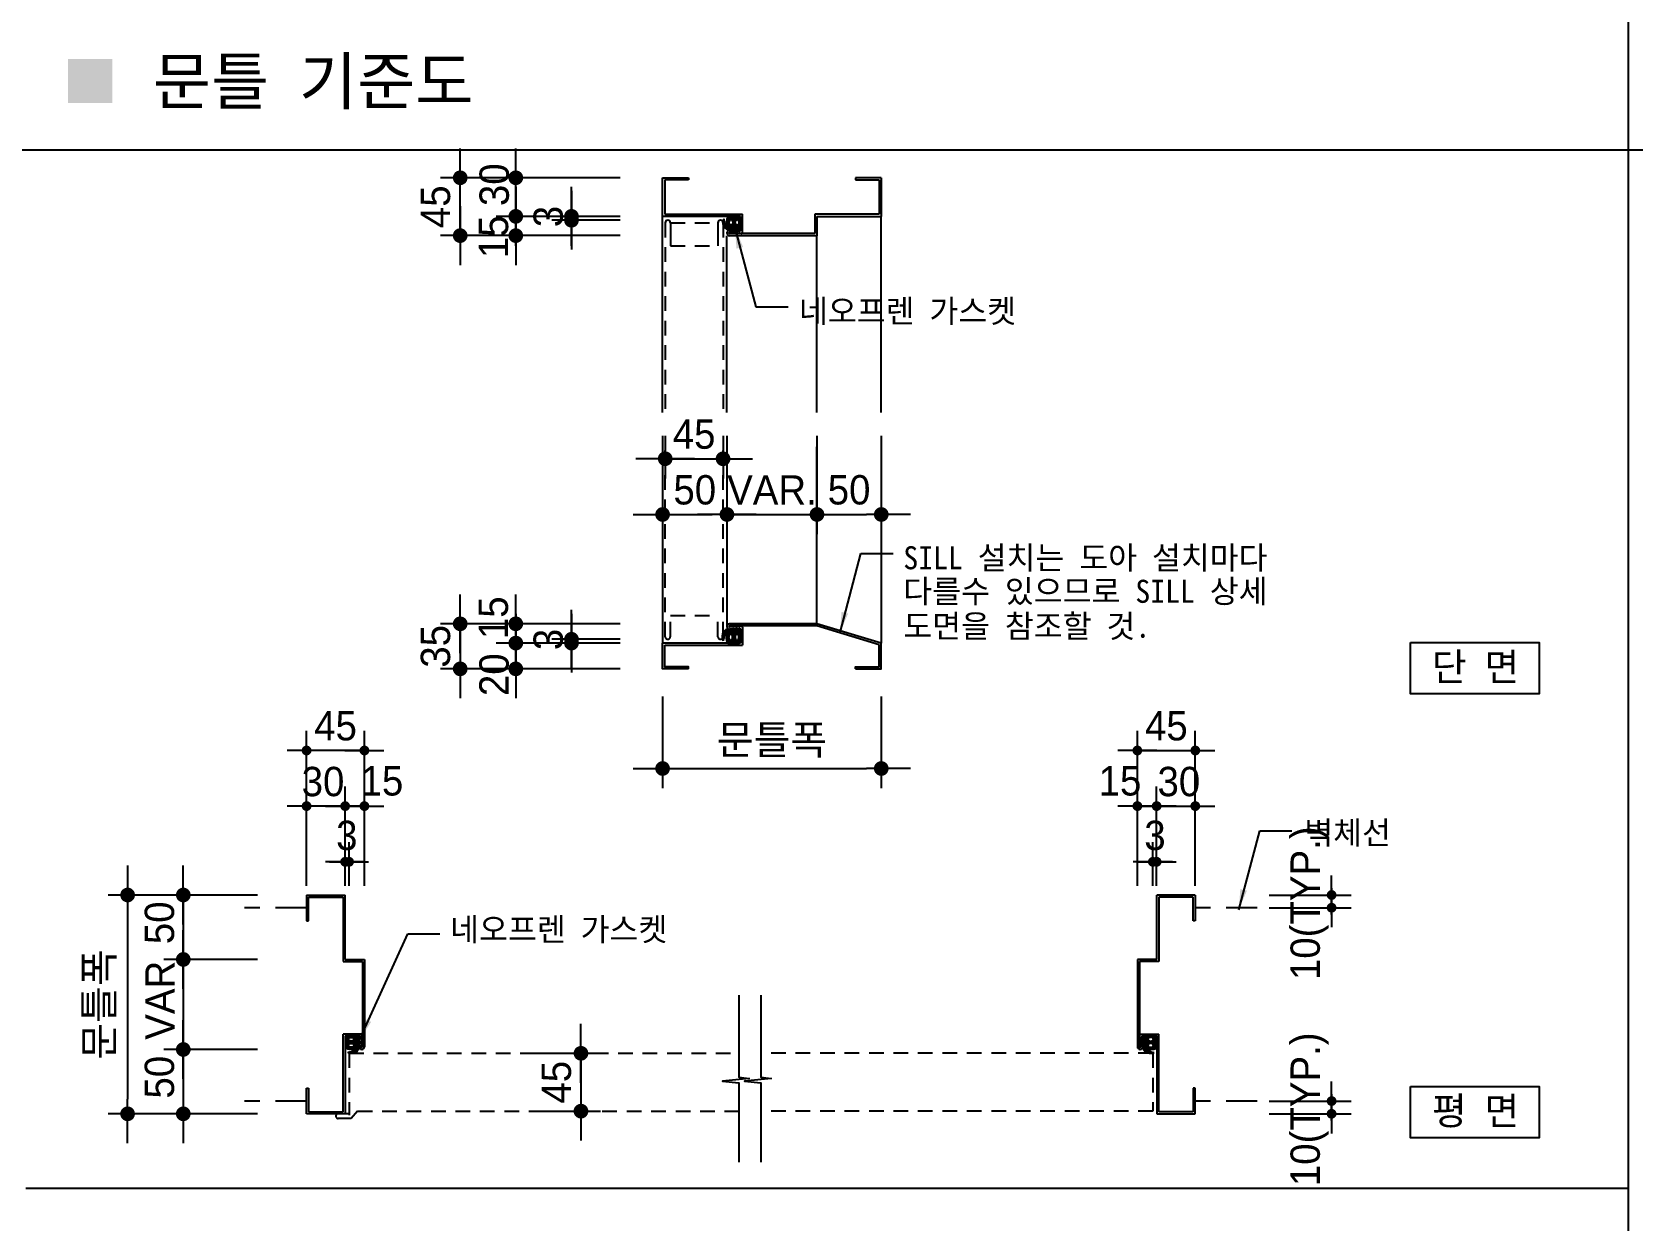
# Model space of a CAD drawing. Header units: millimetres. Extents: x 3752 to 81841, y 4485 to 53170.
# Drawn here: x 41507 to 57868, y 23421 to 35566 of the extents above; entities that cross this region are included whole.
import ezdxf

# ---------------------------------------------------------------- set-up
doc = ezdxf.new("R2010")
doc.units = ezdxf.units.MM
doc.header["$LTSCALE"] = 50
doc.linetypes.add('HID', pattern=[5, 3, -2])
doc.linetypes.add('HIDDEN', pattern=[9.525, 6.35, -3.175])
for name, color, linetype in [('A-CUTL', 7, 'Continuous'), ('A-DIMS', 7, 'Continuous'), ('A-DWXM-DOOR', 4, 'Continuous'), ('A-ELEV-LIN3', 8, 'Continuous'), ('A-MKXS-LEAD', 7, 'Continuous'), ('A-WAXM', 3, 'Continuous'), ('A-XXXX-SYMB', 7, 'Continuous'), ('A-XXXX-TABL', 7, 'Continuous'), ('A-XXXX-TXT2', 3, 'Continuous')]:
    doc.layers.add(name, color=color, linetype=linetype)
doc.styles.add('돋움', font='')
doc.styles.add('돋움3', font='', dxfattribs={"width": 0.8})
doc.styles.add('돋움체', font='')
doc.styles.get('돋움').set_extended_font_data('Dotum')
doc.styles.get('돋움3').set_extended_font_data('Dotum')
doc.styles.get('돋움체').set_extended_font_data('DotumChe')
doc.dimstyles.new('CDIM', dxfattribs={"dimscale": 100, "dimtxt": 3, "dimasz": 1, "dimexe": 2, "dimexo": 1, "dimgap": 1, "dimtad": 1, "dimdec": 0, "dimrnd": 0.5, "dimzin": 0, "dimdsep": 32, "dimtxsty": '돋움3', "dimblk1": '_CIDOT', "dimblk2": '_CIDOT', "dimsah": 1, "dimcen": 5.5, "dimclrd": 2, "dimclre": 2, "dimclrt": 7, "dimadec": 0, "dimazin": 0, "dimtfac": 1, "dimtdec": 0, "dimtix": 1, "dimtmove": 2, "dimatfit": 1, "dimldrblk": 'DOT', "dimfxl": 1, "dimtolj": 1, "dimtzin": 0, "dimlwd": -1, "dimarcsym": 0})

# ---------------------------------------------------------------- blocks, each defined once
blk = doc.blocks.new('GASKET')
h = blk.add_hatch()
h.set_pattern_fill('ANSI37', color=256, scale=50, style=0)
h.set_pattern_definition([(315, (-150937.963, 13942.2266), (-4.64038825, -4.64038825), []), (225, (-150937.963, 13942.2266), (-4.64038825, 4.64038825), [])])
h.paths.add_polyline_path([(99, -69, 0.470403), (133, 23, -0.379165), (99, -25, 0.267404), (102, 36, 0.292763), (92, 42), (10, 42, 0.414214), (-1, 31), (-1, -67, 0.443543), (11, -77)])
edge = h.paths.add_edge_path(flags=16)
edge.add_ellipse((76, -6), major_axis=(0, 22.8), ratio=0.667106, start_angle=0, end_angle=360, ccw=False)
edge = h.paths.add_edge_path(flags=16)
edge.add_ellipse((26, -6), major_axis=(0, 22.8), ratio=0.667106, start_angle=0, end_angle=360, ccw=False)
for p, q in [((-1, -67), (-1, 31)), ((10, 42), (92, 42)), ((99, -69), (11, -77))]:
    blk.add_line(p, q)
for centre, radius, start, end in [((10, 31), 10.5, 90, 180), ((92, 31), 10.5, 24.7276, 90), ((48, 8), 60.9, 327.0657, 26.9492), ((89, 18), 44.4, 283.0272, 6.087), ((78, -9), 63.3, 289.1222, 29.8919), ((10, -67), 10.5, 180, 275.6774)]:
    blk.add_arc(centre, radius, start, end)
at = {"extrusion": (0, 0, -1)}
for centre in [(26, -6), (76, -6)]:
    blk.add_ellipse(centre, major_axis=(0, 22.8), ratio=0.667106, start_param=3.141593, end_param=9.424778, dxfattribs=at)
blk = doc.blocks.new('_CIDOT')
at = {"color": 0, "linetype": 'ByBlock'}
blk.add_line((2, 0), (-1, 0), dxfattribs=at)
at = {"color": 0, "linetype": 'ByBlock', "const_width": 0.5}
blk.add_lwpolyline([(-0.25, 0, 1), (0.25, 0, 1)], format="xyb", close=True, dxfattribs=at)
blk = doc.blocks.new('*D103')
at = {"layer": 'A-DIMS', "transparency": 16777216}
for p, q in [((46451, 34227), (46451, 34377)), ((46451, 33683), (46451, 34077)), ((46451, 33533), (46451, 33383))]:
    blk.add_line(p, q, dxfattribs=at)
at = {"layer": 'A-DIMS', "lineweight": -2, "transparency": 16777216}
for p, q in [((47516, 34077), (46251, 34077)), ((47516, 33683), (46251, 33683))]:
    blk.add_line(p, q, dxfattribs=at)
at = {"layer": 'A-DIMS', "transparency": 16777216, "xscale": 150, "yscale": 150, "zscale": 150}
for p, rotation in [((46451, 34077), 270), ((46451, 33683), 90)]:
    blk.add_blockref('_CIDOT', p, dxfattribs=dict(at, rotation=rotation))
at = {"layer": 'A-DIMS', "color": 3, "transparency": 16777216, "insert": (46232, 34006), "char_height": 300, "attachment_point": 5, "rotation": 90, "style": '돋움'}
blk.add_mtext('\\A1;30', dxfattribs=at)
blk = doc.blocks.new('_Dot')
at = {"color": 0, "linetype": 'ByBlock', "lineweight": -2}
blk.add_line((-0.5, 0), (-1, 0), dxfattribs=at)
at = {"color": 0, "linetype": 'ByBlock', "const_width": 0.5}
blk.add_lwpolyline([(-0.25, 0, 1), (0.25, 0, 1)], format="xyb", close=True, dxfattribs=at)
blk = doc.blocks.new('*D104')
at = {"layer": 'A-DIMS', "transparency": 16777216}
for p, q in [((46451, 33833), (46451, 33983)), ((46451, 33486), (46451, 33683)), ((46451, 33336), (46451, 33186))]:
    blk.add_line(p, q, dxfattribs=at)
at = {"layer": 'A-DIMS', "lineweight": -2, "transparency": 16777216}
for p, q in [((47516, 33683), (46251, 33683)), ((47516, 33486), (46251, 33486))]:
    blk.add_line(p, q, dxfattribs=at)
at = {"layer": 'A-DIMS', "transparency": 16777216, "xscale": 150, "yscale": 150, "zscale": 150}
for p, rotation in [((46451, 33683), 270), ((46451, 33486), 90)]:
    blk.add_blockref('_CIDOT', p, dxfattribs=dict(at, rotation=rotation))
at = {"layer": 'A-DIMS', "color": 3, "transparency": 16777216, "insert": (46225, 33474), "char_height": 300, "attachment_point": 5, "rotation": 90, "style": '돋움'}
blk.add_mtext('\\A1;15', dxfattribs=at)
blk = doc.blocks.new('*D105')
at = {"layer": 'A-DIMS', "transparency": 16777216}
for p, q in [((45883, 34227), (45883, 34377)), ((45883, 33486), (45883, 34077)), ((45883, 33336), (45883, 33186))]:
    blk.add_line(p, q, dxfattribs=at)
at = {"layer": 'A-DIMS', "lineweight": -2, "transparency": 16777216}
for p, q in [((47516, 34077), (45683, 34077)), ((47516, 33486), (45683, 33486))]:
    blk.add_line(p, q, dxfattribs=at)
at = {"layer": 'A-DIMS', "transparency": 16777216, "xscale": 150, "yscale": 150, "zscale": 150}
for p, rotation in [((45883, 34077), 270), ((45883, 33486), 90)]:
    blk.add_blockref('_CIDOT', p, dxfattribs=dict(at, rotation=rotation))
at = {"layer": 'A-DIMS', "color": 3, "transparency": 16777216, "insert": (45632, 33781), "char_height": 300, "attachment_point": 5, "rotation": 90, "style": '돋움'}
blk.add_mtext('\\A1;45', dxfattribs=at)
blk = doc.blocks.new('*D106')
at = {"layer": 'A-DIMS', "lineweight": -2, "transparency": 16777216}
for p, q in [((47978, 31441), (47978, 31007)), ((48569, 31441), (48569, 31007))]:
    blk.add_line(p, q, dxfattribs=at)
at = {"layer": 'A-DIMS', "transparency": 16777216}
for p, q in [((47828, 31207), (47678, 31207)), ((47978, 31207), (48569, 31207)), ((48719, 31207), (48869, 31207))]:
    blk.add_line(p, q, dxfattribs=at)
at = {"layer": 'A-DIMS', "transparency": 16777216, "xscale": 150, "yscale": 150, "zscale": 150}
blk.add_blockref('_CIDOT', (47978, 31207), dxfattribs=at)
at = {"layer": 'A-DIMS', "transparency": 16777216, "xscale": 150, "yscale": 150, "zscale": 150, "rotation": 180}
blk.add_blockref('_CIDOT', (48569, 31207), dxfattribs=at)
at = {"layer": 'A-DIMS', "color": 3, "transparency": 16777216, "insert": (48273, 31457), "char_height": 300, "attachment_point": 5, "style": '돋움'}
blk.add_mtext('\\A1;45', dxfattribs=at)
blk = doc.blocks.new('*D107')
at = {"layer": 'A-DIMS', "lineweight": -2, "transparency": 16777216}
for p, q in [((47951, 31441), (47951, 30438)), ((48609, 31441), (48609, 30438))]:
    blk.add_line(p, q, dxfattribs=at)
at = {"layer": 'A-DIMS', "transparency": 16777216}
blk.add_line((48101, 30638), (48459, 30638), dxfattribs=at)
at = {"layer": 'A-DIMS', "transparency": 16777216, "xscale": 150, "yscale": 150, "zscale": 150, "rotation": 180}
blk.add_blockref('_CIDOT', (47951, 30638), dxfattribs=at)
at = {"layer": 'A-DIMS', "transparency": 16777216, "xscale": 150, "yscale": 150, "zscale": 150}
blk.add_blockref('_CIDOT', (48609, 30638), dxfattribs=at)
at = {"layer": 'A-DIMS', "color": 3, "transparency": 16777216, "insert": (48280, 30888), "char_height": 300, "attachment_point": 5, "style": '돋움'}
blk.add_mtext('\\A1;50', dxfattribs=at)
blk = doc.blocks.new('*D108')
at = {"layer": 'A-DIMS', "lineweight": -2, "transparency": 16777216}
for p, q in [((48609, 31441), (48609, 30438)), ((49529, 31441), (49529, 30438))]:
    blk.add_line(p, q, dxfattribs=at)
at = {"layer": 'A-DIMS', "transparency": 16777216}
for p, q in [((48459, 30638), (48309, 30638)), ((48609, 30638), (49529, 30638)), ((49679, 30638), (49829, 30638))]:
    blk.add_line(p, q, dxfattribs=at)
at = {"layer": 'A-DIMS', "transparency": 16777216, "xscale": 150, "yscale": 150, "zscale": 150}
blk.add_blockref('_CIDOT', (48609, 30638), dxfattribs=at)
at = {"layer": 'A-DIMS', "transparency": 16777216, "xscale": 150, "yscale": 150, "zscale": 150, "rotation": 180}
blk.add_blockref('_CIDOT', (49529, 30638), dxfattribs=at)
at = {"layer": 'A-DIMS', "color": 3, "transparency": 16777216, "insert": (49069, 30888), "char_height": 300, "attachment_point": 5, "style": '돋움'}
blk.add_mtext('\\A1;VAR.', dxfattribs=at)
blk = doc.blocks.new('*D109')
at = {"layer": 'A-DIMS', "lineweight": -2, "transparency": 16777216}
for p, q in [((49529, 31441), (49529, 30438)), ((50186, 31441), (50186, 30438))]:
    blk.add_line(p, q, dxfattribs=at)
at = {"layer": 'A-DIMS', "transparency": 16777216}
blk.add_line((49679, 30638), (50036, 30638), dxfattribs=at)
at = {"layer": 'A-DIMS', "transparency": 16777216, "xscale": 150, "yscale": 150, "zscale": 150, "rotation": 180}
blk.add_blockref('_CIDOT', (49529, 30638), dxfattribs=at)
at = {"layer": 'A-DIMS', "transparency": 16777216, "xscale": 150, "yscale": 150, "zscale": 150}
blk.add_blockref('_CIDOT', (50186, 30638), dxfattribs=at)
at = {"layer": 'A-DIMS', "color": 3, "transparency": 16777216, "insert": (49857, 30888), "char_height": 300, "attachment_point": 5, "style": '돋움'}
blk.add_mtext('\\A1;50', dxfattribs=at)
blk = doc.blocks.new('*D110')
at = {"layer": 'A-DIMS', "transparency": 16777216}
for p, q in [((46451, 29474), (46451, 29624)), ((46451, 29324), (46451, 29061)), ((46451, 28911), (46451, 28761))]:
    blk.add_line(p, q, dxfattribs=at)
at = {"layer": 'A-DIMS', "lineweight": -2, "transparency": 16777216}
for p, q in [((47516, 29324), (46251, 29324)), ((47516, 29061), (46251, 29061))]:
    blk.add_line(p, q, dxfattribs=at)
at = {"layer": 'A-DIMS', "transparency": 16777216, "xscale": 150, "yscale": 150, "zscale": 150}
for p, rotation in [((46451, 29324), 270), ((46451, 29061), 90)]:
    blk.add_blockref('_CIDOT', p, dxfattribs=dict(at, rotation=rotation))
at = {"layer": 'A-DIMS', "color": 3, "transparency": 16777216, "insert": (46230, 29001), "char_height": 300, "attachment_point": 5, "rotation": 90, "style": '돋움'}
blk.add_mtext('\\A1;20', dxfattribs=at)
blk = doc.blocks.new('*D111')
at = {"layer": 'A-DIMS', "transparency": 16777216}
for p, q in [((46451, 29671), (46451, 29821)), ((46451, 29521), (46451, 29324)), ((46451, 29174), (46451, 29024))]:
    blk.add_line(p, q, dxfattribs=at)
at = {"layer": 'A-DIMS', "lineweight": -2, "transparency": 16777216}
for p, q in [((47516, 29521), (46251, 29521)), ((47516, 29324), (46251, 29324))]:
    blk.add_line(p, q, dxfattribs=at)
at = {"layer": 'A-DIMS', "transparency": 16777216, "xscale": 150, "yscale": 150, "zscale": 150}
for p, rotation in [((46451, 29521), 270), ((46451, 29324), 90)]:
    blk.add_blockref('_CIDOT', p, dxfattribs=dict(at, rotation=rotation))
at = {"layer": 'A-DIMS', "color": 3, "transparency": 16777216, "insert": (46223, 29583), "char_height": 300, "attachment_point": 5, "rotation": 90, "style": '돋움'}
blk.add_mtext('\\A1;15', dxfattribs=at)
blk = doc.blocks.new('*D112')
at = {"layer": 'A-DIMS', "transparency": 16777216}
for p, q in [((45883, 29671), (45883, 29821)), ((45883, 29521), (45883, 29061)), ((45883, 28911), (45883, 28761))]:
    blk.add_line(p, q, dxfattribs=at)
at = {"layer": 'A-DIMS', "lineweight": -2, "transparency": 16777216}
for p, q in [((47516, 29521), (45683, 29521)), ((47516, 29061), (45683, 29061))]:
    blk.add_line(p, q, dxfattribs=at)
at = {"layer": 'A-DIMS', "transparency": 16777216, "xscale": 150, "yscale": 150, "zscale": 150}
for p, rotation in [((45883, 29521), 270), ((45883, 29061), 90)]:
    blk.add_blockref('_CIDOT', p, dxfattribs=dict(at, rotation=rotation))
at = {"layer": 'A-DIMS', "color": 3, "transparency": 16777216, "insert": (45632, 29291), "char_height": 300, "attachment_point": 5, "rotation": 90, "style": '돋움'}
blk.add_mtext('\\A1;35', dxfattribs=at)
blk = doc.blocks.new('*D113')
at = {"layer": 'A-DIMS', "transparency": 16777216}
for p, q in [((47020, 29513), (47020, 29663)), ((47020, 29363), (47020, 29324)), ((47020, 29174), (47020, 29024))]:
    blk.add_line(p, q, dxfattribs=at)
at = {"layer": 'A-DIMS', "lineweight": -2, "transparency": 16777216}
for p, q in [((47516, 29363), (46820, 29363)), ((47516, 29324), (46820, 29324))]:
    blk.add_line(p, q, dxfattribs=at)
at = {"layer": 'A-DIMS', "transparency": 16777216, "xscale": 150, "yscale": 150, "zscale": 150}
for p, rotation in [((47020, 29324), 90), ((47020, 29363), 270)]:
    blk.add_blockref('_CIDOT', p, dxfattribs=dict(at, rotation=rotation))
at = {"layer": 'A-DIMS', "color": 3, "transparency": 16777216, "insert": (46784, 29361), "char_height": 300, "attachment_point": 5, "rotation": 90, "style": '돋움'}
blk.add_mtext('\\A1;3', dxfattribs=at)
blk = doc.blocks.new('*D114')
at = {"layer": 'A-DIMS', "transparency": 16777216}
for p, q in [((43053, 26243), (43053, 26393)), ((43053, 26093), (43053, 25173)), ((43053, 25023), (43053, 24873))]:
    blk.add_line(p, q, dxfattribs=at)
at = {"layer": 'A-DIMS', "lineweight": -2, "transparency": 16777216}
for p, q in [((43811, 26093), (42853, 26093)), ((43811, 25173), (42853, 25173))]:
    blk.add_line(p, q, dxfattribs=at)
at = {"layer": 'A-DIMS', "transparency": 16777216, "xscale": 150, "yscale": 150, "zscale": 150}
for p, rotation in [((43053, 26093), 270), ((43053, 25173), 90)]:
    blk.add_blockref('_CIDOT', p, dxfattribs=dict(at, rotation=rotation))
at = {"layer": 'A-DIMS', "color": 3, "transparency": 16777216, "insert": (42815, 25676), "char_height": 300, "attachment_point": 5, "rotation": 90, "style": '돋움'}
blk.add_mtext('\\A1;VAR', dxfattribs=at)
blk = doc.blocks.new('*D115')
at = {"layer": 'A-DIMS', "transparency": 16777216}
for p, q in [((43053, 26901), (43053, 27051)), ((43053, 26751), (43053, 26093)), ((43053, 25943), (43053, 25793))]:
    blk.add_line(p, q, dxfattribs=at)
at = {"layer": 'A-DIMS', "lineweight": -2, "transparency": 16777216}
for p, q in [((43811, 26751), (42853, 26751)), ((43811, 26093), (42853, 26093))]:
    blk.add_line(p, q, dxfattribs=at)
at = {"layer": 'A-DIMS', "transparency": 16777216, "xscale": 150, "yscale": 150, "zscale": 150}
for p, rotation in [((43053, 26751), 270), ((43053, 26093), 90)]:
    blk.add_blockref('_CIDOT', p, dxfattribs=dict(at, rotation=rotation))
at = {"layer": 'A-DIMS', "color": 3, "transparency": 16777216, "insert": (42811, 26467), "char_height": 300, "attachment_point": 5, "rotation": 90, "style": '돋움'}
blk.add_mtext('\\A1;50', dxfattribs=at)
blk = doc.blocks.new('*D116')
at = {"layer": 'A-DIMS', "lineweight": -2, "transparency": 16777216}
for p, q in [((43811, 26751), (42284, 26751)), ((43811, 24516), (42284, 24516))]:
    blk.add_line(p, q, dxfattribs=at)
at = {"layer": 'A-DIMS', "transparency": 16777216}
blk.add_line((42484, 26601), (42484, 24666), dxfattribs=at)
at = {"layer": 'A-DIMS', "transparency": 16777216, "xscale": 150, "yscale": 150, "zscale": 150}
for p, rotation in [((42484, 26751), 90), ((42484, 24516), 270)]:
    blk.add_blockref('_CIDOT', p, dxfattribs=dict(at, rotation=rotation))
at = {"layer": 'A-DIMS', "color": 3, "transparency": 16777216, "insert": (42207, 25633), "char_height": 300, "attachment_point": 5, "rotation": 90, "style": '돋움'}
blk.add_mtext('\\A1;문틀폭', dxfattribs=at)
blk = doc.blocks.new('*D117')
at = {"layer": 'A-DIMS', "transparency": 16777216}
for p, q in [((43053, 25323), (43053, 25473)), ((43053, 25173), (43053, 24516)), ((43053, 24366), (43053, 24216))]:
    blk.add_line(p, q, dxfattribs=at)
at = {"layer": 'A-DIMS', "lineweight": -2, "transparency": 16777216}
for p, q in [((43811, 25173), (42853, 25173)), ((43811, 24516), (42853, 24516))]:
    blk.add_line(p, q, dxfattribs=at)
at = {"layer": 'A-DIMS', "transparency": 16777216, "xscale": 150, "yscale": 150, "zscale": 150}
for p, rotation in [((43053, 25173), 270), ((43053, 24516), 90)]:
    blk.add_blockref('_CIDOT', p, dxfattribs=dict(at, rotation=rotation))
at = {"layer": 'A-DIMS', "color": 3, "transparency": 16777216, "insert": (42811, 24890), "char_height": 300, "attachment_point": 5, "rotation": 90, "style": '돋움'}
blk.add_mtext('\\A1;50', dxfattribs=at)
blk = doc.blocks.new('*D118')
at = {"layer": 'A-DIMS', "lineweight": -2, "transparency": 16777216}
for p, q in [((44313, 26845), (44313, 27859)), ((44707, 26845), (44707, 27859))]:
    blk.add_line(p, q, dxfattribs=at)
at = {"layer": 'A-DIMS', "transparency": 16777216}
for p, q in [((44213, 27659), (44113, 27659)), ((44707, 27659), (44313, 27659)), ((44807, 27659), (44907, 27659))]:
    blk.add_line(p, q, dxfattribs=at)
at = {"layer": 'A-DIMS', "transparency": 16777216, "xscale": 100, "yscale": 100, "zscale": 100}
blk.add_blockref('_CIDOT', (44313, 27659), dxfattribs=at)
at = {"layer": 'A-DIMS', "transparency": 16777216, "xscale": 100, "yscale": 100, "zscale": 100, "rotation": 180}
blk.add_blockref('_CIDOT', (44707, 27659), dxfattribs=at)
at = {"layer": 'A-DIMS', "color": 3, "transparency": 16777216, "insert": (44481, 27908), "char_height": 300, "attachment_point": 5, "style": '돋움'}
blk.add_mtext('\\A1;30', dxfattribs=at)
blk = doc.blocks.new('*D119')
at = {"layer": 'A-DIMS', "lineweight": -2, "transparency": 16777216}
for p, q in [((44707, 26845), (44707, 27859)), ((44904, 26845), (44904, 27859))]:
    blk.add_line(p, q, dxfattribs=at)
at = {"layer": 'A-DIMS', "transparency": 16777216}
for p, q in [((44607, 27659), (44507, 27659)), ((44904, 27659), (44707, 27659)), ((45004, 27659), (45104, 27659))]:
    blk.add_line(p, q, dxfattribs=at)
at = {"layer": 'A-DIMS', "transparency": 16777216, "xscale": 100, "yscale": 100, "zscale": 100}
blk.add_blockref('_CIDOT', (44707, 27659), dxfattribs=at)
at = {"layer": 'A-DIMS', "transparency": 16777216, "xscale": 100, "yscale": 100, "zscale": 100, "rotation": 180}
blk.add_blockref('_CIDOT', (44904, 27659), dxfattribs=at)
at = {"layer": 'A-DIMS', "color": 3, "transparency": 16777216, "insert": (45083, 27915), "char_height": 300, "attachment_point": 5, "style": '돋움'}
blk.add_mtext('\\A1;15', dxfattribs=at)
blk = doc.blocks.new('*D120')
at = {"layer": 'A-DIMS', "lineweight": -2, "transparency": 16777216}
for p, q in [((44313, 26845), (44313, 28427)), ((44904, 26845), (44904, 28427))]:
    blk.add_line(p, q, dxfattribs=at)
at = {"layer": 'A-DIMS', "transparency": 16777216}
for p, q in [((44213, 28227), (44113, 28227)), ((44904, 28227), (44313, 28227)), ((45004, 28227), (45104, 28227))]:
    blk.add_line(p, q, dxfattribs=at)
at = {"layer": 'A-DIMS', "transparency": 16777216, "xscale": 100, "yscale": 100, "zscale": 100}
blk.add_blockref('_CIDOT', (44313, 28227), dxfattribs=at)
at = {"layer": 'A-DIMS', "transparency": 16777216, "xscale": 100, "yscale": 100, "zscale": 100, "rotation": 180}
blk.add_blockref('_CIDOT', (44904, 28227), dxfattribs=at)
at = {"layer": 'A-DIMS', "color": 3, "transparency": 16777216, "insert": (44609, 28478), "char_height": 300, "attachment_point": 5, "style": '돋움'}
blk.add_mtext('\\A1;45', dxfattribs=at)
blk = doc.blocks.new('*D121')
at = {"layer": 'A-DIMS', "lineweight": -2, "transparency": 16777216}
for p, q in [((44707, 26845), (44707, 27290)), ((44747, 26845), (44747, 27290))]:
    blk.add_line(p, q, dxfattribs=at)
at = {"layer": 'A-DIMS', "transparency": 16777216}
for p, q in [((44607, 27090), (44507, 27090)), ((44747, 27090), (44707, 27090)), ((44847, 27090), (44947, 27090))]:
    blk.add_line(p, q, dxfattribs=at)
at = {"layer": 'A-DIMS', "transparency": 16777216, "xscale": 100, "yscale": 100, "zscale": 100, "rotation": 180}
blk.add_blockref('_CIDOT', (44747, 27090), dxfattribs=at)
at = {"layer": 'A-DIMS', "transparency": 16777216, "xscale": 100, "yscale": 100, "zscale": 100}
blk.add_blockref('_CIDOT', (44707, 27090), dxfattribs=at)
at = {"layer": 'A-DIMS', "color": 3, "transparency": 16777216, "insert": (44724, 27358), "char_height": 300, "attachment_point": 5, "style": '돋움'}
blk.add_mtext('\\A1;3', dxfattribs=at)
blk = doc.blocks.new('*D122')
at = {"layer": 'A-DIMS', "lineweight": -2, "transparency": 16777216}
for p, q in [((53000, 26845), (53000, 27859)), ((53395, 26845), (53395, 27859))]:
    blk.add_line(p, q, dxfattribs=at)
at = {"layer": 'A-DIMS', "transparency": 16777216}
for p, q in [((52900, 27659), (52800, 27659)), ((53000, 27659), (53395, 27659)), ((53495, 27659), (53595, 27659))]:
    blk.add_line(p, q, dxfattribs=at)
at = {"layer": 'A-DIMS', "transparency": 16777216, "xscale": 100, "yscale": 100, "zscale": 100}
blk.add_blockref('_CIDOT', (53000, 27659), dxfattribs=at)
at = {"layer": 'A-DIMS', "transparency": 16777216, "xscale": 100, "yscale": 100, "zscale": 100, "rotation": 180}
blk.add_blockref('_CIDOT', (53395, 27659), dxfattribs=at)
at = {"layer": 'A-DIMS', "color": 3, "transparency": 16777216, "insert": (53227, 27908), "char_height": 300, "attachment_point": 5, "style": '돋움'}
blk.add_mtext('\\A1;30', dxfattribs=at)
blk = doc.blocks.new('*D123')
at = {"layer": 'A-DIMS', "lineweight": -2, "transparency": 16777216}
for p, q in [((52803, 26845), (52803, 27859)), ((53000, 26845), (53000, 27859))]:
    blk.add_line(p, q, dxfattribs=at)
at = {"layer": 'A-DIMS', "transparency": 16777216}
for p, q in [((52703, 27659), (52603, 27659)), ((52803, 27659), (53000, 27659)), ((53100, 27659), (53200, 27659))]:
    blk.add_line(p, q, dxfattribs=at)
at = {"layer": 'A-DIMS', "transparency": 16777216, "xscale": 100, "yscale": 100, "zscale": 100}
blk.add_blockref('_CIDOT', (52803, 27659), dxfattribs=at)
at = {"layer": 'A-DIMS', "transparency": 16777216, "xscale": 100, "yscale": 100, "zscale": 100, "rotation": 180}
blk.add_blockref('_CIDOT', (53000, 27659), dxfattribs=at)
at = {"layer": 'A-DIMS', "color": 3, "transparency": 16777216, "insert": (52625, 27915), "char_height": 300, "attachment_point": 5, "style": '돋움'}
blk.add_mtext('\\A1;15', dxfattribs=at)
blk = doc.blocks.new('*D124')
at = {"layer": 'A-DIMS', "lineweight": -2, "transparency": 16777216}
for p, q in [((52803, 26845), (52803, 28427)), ((53395, 26845), (53395, 28427))]:
    blk.add_line(p, q, dxfattribs=at)
at = {"layer": 'A-DIMS', "transparency": 16777216}
for p, q in [((52703, 28227), (52603, 28227)), ((52803, 28227), (53395, 28227)), ((53495, 28227), (53595, 28227))]:
    blk.add_line(p, q, dxfattribs=at)
at = {"layer": 'A-DIMS', "transparency": 16777216, "xscale": 100, "yscale": 100, "zscale": 100}
blk.add_blockref('_CIDOT', (52803, 28227), dxfattribs=at)
at = {"layer": 'A-DIMS', "transparency": 16777216, "xscale": 100, "yscale": 100, "zscale": 100, "rotation": 180}
blk.add_blockref('_CIDOT', (53395, 28227), dxfattribs=at)
at = {"layer": 'A-DIMS', "color": 3, "transparency": 16777216, "insert": (53099, 28478), "char_height": 300, "attachment_point": 5, "style": '돋움'}
blk.add_mtext('\\A1;45', dxfattribs=at)
blk = doc.blocks.new('*D125')
at = {"layer": 'A-DIMS', "lineweight": -2, "transparency": 16777216}
for p, q in [((52961, 26845), (52961, 27290)), ((53000, 26845), (53000, 27290))]:
    blk.add_line(p, q, dxfattribs=at)
at = {"layer": 'A-DIMS', "transparency": 16777216}
for p, q in [((52861, 27090), (52761, 27090)), ((52961, 27090), (53000, 27090)), ((53100, 27090), (53200, 27090))]:
    blk.add_line(p, q, dxfattribs=at)
at = {"layer": 'A-DIMS', "transparency": 16777216, "xscale": 100, "yscale": 100, "zscale": 100, "rotation": 180}
blk.add_blockref('_CIDOT', (53000, 27090), dxfattribs=at)
at = {"layer": 'A-DIMS', "transparency": 16777216, "xscale": 100, "yscale": 100, "zscale": 100}
blk.add_blockref('_CIDOT', (52961, 27090), dxfattribs=at)
at = {"layer": 'A-DIMS', "color": 3, "transparency": 16777216, "insert": (52983, 27358), "char_height": 300, "attachment_point": 5, "style": '돋움'}
blk.add_mtext('\\A1;3', dxfattribs=at)
blk = doc.blocks.new('*D126')
at = {"layer": 'A-DIMS', "transparency": 16777216}
for p, q in [((47020, 33833), (47020, 33983)), ((47020, 33683), (47020, 33643)), ((47020, 33493), (47020, 33343))]:
    blk.add_line(p, q, dxfattribs=at)
at = {"layer": 'A-DIMS', "lineweight": -2, "transparency": 16777216}
for p, q in [((47516, 33683), (46820, 33683)), ((47516, 33643), (46820, 33643))]:
    blk.add_line(p, q, dxfattribs=at)
at = {"layer": 'A-DIMS', "transparency": 16777216, "xscale": 150, "yscale": 150, "zscale": 150}
for p, rotation in [((47020, 33643), 90), ((47020, 33683), 270)]:
    blk.add_blockref('_CIDOT', p, dxfattribs=dict(at, rotation=rotation))
at = {"layer": 'A-DIMS', "color": 3, "transparency": 16777216, "insert": (46784, 33681), "char_height": 300, "attachment_point": 5, "rotation": 90, "style": '돋움'}
blk.add_mtext('\\A1;3', dxfattribs=at)
blk = doc.blocks.new('*D139')
at = {"layer": 'A-DIMS', "transparency": 16777216}
for p, q in [((47117, 25284), (47117, 25434)), ((47117, 25134), (47117, 24543)), ((47117, 24393), (47117, 24243))]:
    blk.add_line(p, q, dxfattribs=at)
at = {"layer": 'A-DIMS', "lineweight": -2, "transparency": 16777216}
for p, q in [((46617, 25134), (47317, 25134)), ((46617, 24543), (47317, 24543))]:
    blk.add_line(p, q, dxfattribs=at)
at = {"layer": 'A-DIMS', "transparency": 16777216, "xscale": 150, "yscale": 150, "zscale": 150}
for p, rotation in [((47117, 25134), 270), ((47117, 24543), 90)]:
    blk.add_blockref('_CIDOT', p, dxfattribs=dict(at, rotation=rotation))
at = {"layer": 'A-DIMS', "color": 3, "transparency": 16777216, "insert": (46867, 24838), "char_height": 300, "attachment_point": 5, "rotation": 90, "style": '돋움'}
blk.add_mtext('\\A1;45', dxfattribs=at)
blk = doc.blocks.new('*D146')
at = {"layer": 'A-DIMS', "lineweight": -2, "transparency": 16777216}
for p, q in [((47951, 28779), (47951, 27843)), ((50186, 28779), (50186, 27843))]:
    blk.add_line(p, q, dxfattribs=at)
at = {"layer": 'A-DIMS', "transparency": 16777216}
blk.add_line((48101, 28043), (50036, 28043), dxfattribs=at)
at = {"layer": 'A-DIMS', "transparency": 16777216, "xscale": 150, "yscale": 150, "zscale": 150, "rotation": 180}
blk.add_blockref('_CIDOT', (47951, 28043), dxfattribs=at)
at = {"layer": 'A-DIMS', "transparency": 16777216, "xscale": 150, "yscale": 150, "zscale": 150}
blk.add_blockref('_CIDOT', (50186, 28043), dxfattribs=at)
at = {"layer": 'A-DIMS', "color": 3, "transparency": 16777216, "insert": (49069, 28321), "char_height": 300, "attachment_point": 5, "style": '돋움'}
blk.add_mtext('\\A1;문틀폭', dxfattribs=at)
blk = doc.blocks.new('*D147')
at = {"layer": 'A-DIMS', "transparency": 16777216}
for p, q in [((54788, 26851), (54788, 26951)), ((54788, 26751), (54788, 26621)), ((54788, 26521), (54788, 26421))]:
    blk.add_line(p, q, dxfattribs=at)
at = {"layer": 'A-DIMS', "lineweight": -2, "transparency": 16777216}
for p, q in [((54149, 26751), (54988, 26751)), ((54149, 26621), (54988, 26621))]:
    blk.add_line(p, q, dxfattribs=at)
at = {"layer": 'A-DIMS', "transparency": 16777216, "xscale": 100, "yscale": 100, "zscale": 100}
for p, rotation in [((54788, 26751), 270), ((54788, 26621), 90)]:
    blk.add_blockref('_CIDOT', p, dxfattribs=dict(at, rotation=rotation))
at = {"layer": 'A-DIMS', "color": 3, "transparency": 16777216, "insert": (54563, 26667), "char_height": 300, "attachment_point": 5, "rotation": 90, "style": '돋움'}
blk.add_mtext('\\A1;10(TYP.)', dxfattribs=at)
blk = doc.blocks.new('*D148')
at = {"layer": 'A-DIMS', "transparency": 16777216}
for p, q in [((54788, 24746), (54788, 24846)), ((54788, 24646), (54788, 24516)), ((54788, 24416), (54788, 24316))]:
    blk.add_line(p, q, dxfattribs=at)
at = {"layer": 'A-DIMS', "lineweight": -2, "transparency": 16777216}
for p, q in [((54149, 24646), (54988, 24646)), ((54149, 24516), (54988, 24516))]:
    blk.add_line(p, q, dxfattribs=at)
at = {"layer": 'A-DIMS', "transparency": 16777216, "xscale": 100, "yscale": 100, "zscale": 100}
for p, rotation in [((54788, 24646), 270), ((54788, 24516), 90)]:
    blk.add_blockref('_CIDOT', p, dxfattribs=dict(at, rotation=rotation))
at = {"layer": 'A-DIMS', "color": 3, "transparency": 16777216, "insert": (54563, 24562), "char_height": 300, "attachment_point": 5, "rotation": 90, "style": '돋움'}
blk.add_mtext('\\A1;10(TYP.)', dxfattribs=at)

msp = doc.modelspace()

# ---------------------------------------------------------------- linework, layer by layer
at = {"layer": 'A-CUTL'}
for points in [[(48729.9, 25729), (48729.9, 24889.5), (48835.2, 24875.6), (48563.7, 24851.1), (48729.9, 24830.8), (48729.9, 24021.6)], [(48956, 25729), (48956, 24889.5), (49061.3, 24875.6), (48789.8, 24851.1), (48956, 24830.8), (48956, 24021.6)]]:
    msp.add_lwpolyline(points, dxfattribs=at)
at = {"layer": 'A-DWXM-DOOR'}
for p, q in [((47951.4, 33682.7), (47951.4, 34077)), ((47951.4, 34077), (48214.3, 34077)), ((48214.3, 34056), (47972.5, 34056)), ((47972.5, 34056), (47972.5, 33703.8)), ((48214.3, 34077), (48214.3, 34056)), ((50185.8, 34077), (49922.9, 34077)), ((49922.9, 34077), (49922.9, 34056)), ((49922.9, 34056), (50164.8, 34056)), ((50164.8, 34056), (50164.8, 33703.8)), ((50185.8, 34077), (50185.8, 33682.7)), ((47972.5, 33703.8), (48766.3, 33703.8)), ((48766.3, 33518.6), (48766.3, 33703.8)), ((49507.6, 33703.8), (49507.6, 33506.6)), ((50164.8, 33703.8), (49507.6, 33703.8)), ((48746.6, 33682.7), (47951.4, 33682.7)), ((48030.3, 33617), (48030.3, 33380.4)), ((48516.6, 33617), (48516.6, 33380.4)), ((48735, 33531.2), (48636.2, 33541.1)), ((48746.6, 33541.7), (48746.6, 33682.7)), ((49528.6, 33682.7), (50185.8, 33682.7)), ((49528.6, 33682.7), (49528.6, 33485.6)), ((48754.8, 33508.1), (48636.2, 33520)), ((49507.6, 33506.6), (48636.3, 33506.6)), ((49528.6, 33485.6), (48636.4, 33485.6)), ((48754.8, 29498.5), (48636.2, 29486.7)), ((48735, 29475.4), (48636.2, 29465.6)), ((49525.8, 29500.1), (48636.3, 29500.1)), ((49528.6, 29521.1), (48636.4, 29521.1)), ((48746.6, 29465), (48746.6, 29324)), ((48766.3, 29488.1), (48766.3, 29302.9)), ((50164.3, 29307.9), (49525.8, 29500.1)), ((50185.4, 29324), (49528.6, 29521.1)), ((48746.6, 29324), (47951.4, 29324)), ((47972.5, 29302.9), (48766.3, 29302.9)), ((44313, 26750.6), (44707.3, 26750.6)), ((44313, 26750.6), (44313, 26487.8)), ((44334, 26487.8), (44334, 26729.6)), ((44334, 26729.6), (44686.3, 26729.6)), ((44686.3, 26729.6), (44686.3, 26072.4)), ((44707.3, 26093.5), (44707.3, 26750.6)), ((53394.6, 26750.6), (53000.3, 26750.6)), ((53000.3, 26093.5), (53000.3, 26750.6)), ((53373.6, 26729.6), (53021.3, 26729.6)), ((53021.3, 26729.6), (53021.3, 26072.4)), ((53373.6, 26487.8), (53373.6, 26729.6)), ((53394.6, 26750.6), (53394.6, 26487.8)), ((44313, 26487.8), (44334, 26487.8)), ((53394.6, 26487.8), (53373.6, 26487.8)), ((44686.3, 26072.4), (44883.4, 26072.4)), ((44707.3, 26093.5), (44904.4, 26093.5)), ((44883.4, 26072.4), (44883.4, 25201.1)), ((44904.4, 26093.5), (44904.4, 25201.2)), ((52803.1, 26093.5), (52803.1, 25201.2)), ((53000.3, 26093.5), (52803.1, 26093.5)), ((53021.3, 26072.4), (52824.2, 26072.4)), ((52824.2, 26072.4), (52824.2, 25201.1)), ((44871.4, 25331.2), (44686.3, 25331.2)), ((44686.3, 24537.3), (44686.3, 25331.2)), ((44707.3, 25311.5), (44707.3, 24516.3)), ((44848.3, 25311.5), (44707.3, 25311.5)), ((44858.8, 25299.9), (44848.9, 25201.1)), ((44881.9, 25319.6), (44870, 25201)), ((52825.7, 25319.6), (52837.5, 25201)), ((52836.1, 25331.2), (53021.3, 25331.2)), ((52848.8, 25299.9), (52858.7, 25201.1)), ((52859.3, 25311.5), (53000.3, 25311.5)), ((53000.3, 25311.5), (53000.3, 24516.3)), ((53021.3, 24537.3), (53021.3, 25331.2)), ((44313, 24516.3), (44313, 24779.1)), ((44313, 24779.1), (44334, 24779.1)), ((44334, 24779.1), (44334, 24537.3)), ((53373.6, 24779.1), (53373.6, 24537.3)), ((53394.6, 24779.1), (53373.6, 24779.1)), ((53394.6, 24516.3), (53394.6, 24779.1)), ((44746.7, 24516.3), (44313, 24516.3)), ((44334, 24537.3), (44686.3, 24537.3)), ((53000.3, 24516.3), (53394.6, 24516.3)), ((53373.6, 24537.3), (53021.3, 24537.3))]:
    msp.add_line(p, q, dxfattribs=at)
at = {"layer": 'A-DWXM-DOOR', "linetype": 'HID'}
for p, q in [((47977.7, 33617), (47977.7, 31678.2)), ((48030.3, 33617), (48516.6, 33617)), ((48569.2, 33617), (48569.2, 31678.2)), ((48030.3, 33380.4), (48516.6, 33380.4)), ((47977.7, 29389.7), (47977.7, 31328.5)), ((48569.2, 29389.7), (48569.2, 31328.5)), ((48030.3, 29389.7), (48030.3, 29605.2)), ((48030.3, 29605.2), (48516.6, 29605.2)), ((48516.6, 29389.7), (48516.6, 29605.2)), ((44746.7, 25134), (48729.9, 25134)), ((44746.7, 25134), (44746.7, 24500.5)), ((52960.9, 25134), (48956, 25134)), ((44834.9, 24542.6), (44769.6, 24469)), ((44834.9, 24542.6), (48729.9, 24542.6)), ((44769.6, 24469), (44635.5, 24469))]:
    msp.add_line(p, q, dxfattribs=at)
at = {"layer": 'A-DWXM-DOOR'}
for points in [[(48214.3, 29061.1), (47951.4, 29061.1), (47951.4, 29324)], [(48214.3, 29061.1), (48214.3, 29082.1), (47972.5, 29082.1), (47972.5, 29302.9)], [(49922.9, 29061.1), (50185.4, 29061.1), (50185.4, 29324)], [(49922.9, 29061.1), (49922.9, 29082.1), (50164.3, 29082.1), (50164.3, 29307.9)]]:
    msp.add_lwpolyline(points, dxfattribs=at)
at = {"layer": 'A-DWXM-DOOR', "linetype": 'HID'}
msp.add_lwpolyline([(52960.9, 25134), (52960.9, 24542.6), (48956, 24542.6)], dxfattribs=at)
at = {"layer": 'A-DWXM-DOOR'}
for centre, radius, start, end in [((48004, 33617), 26.3, 0, 180), ((48542.9, 33617), 26.3, 0, 180), ((48636.4, 33513.4), 27.8, 90.32738, 269.99999), ((48736.1, 33541.7), 10.5, 264.29645, 0), ((48636.3, 33513.3), 6.68, 90.95652, 270.44556), ((48755.8, 33518.6), 10.5, 264.29645, 0), ((48636.4, 29493.3), 27.8, 90.00001, 269.67262), ((48636.3, 29493.4), 6.68, 89.55444, 269.04348), ((48736.1, 29465), 10.5, 0, 95.70355), ((48755.8, 29488.1), 10.5, 0, 95.70355), ((44848.3, 25300.9), 10.5, 354.29645, 90), ((44876.7, 25201.2), 27.8, 180.32738, 359.99999), ((44876.7, 25201.2), 6.68, 180.95652, 0.44556), ((44871.4, 25320.7), 10.5, 354.29645, 90), ((52830.9, 25201.2), 27.8, 180.00001, 359.67262), ((52830.8, 25201.2), 6.68, 179.55444, 359.04348), ((52836.1, 25320.7), 10.5, 90, 185.70355), ((52859.3, 25300.9), 10.5, 90, 185.70355)]:
    msp.add_arc(centre, radius, start, end, dxfattribs=at)
at = {"layer": 'A-DWXM-DOOR', "linetype": 'HID'}
for centre, radius, start, end in [((48004, 29389.7), 26.3, 180, 0), ((48542.9, 29389.7), 26.3, 180, 0), ((44635.5, 24492.6), 23.7, 90, 270)]:
    msp.add_arc(centre, radius, start, end, dxfattribs=at)
at = {"layer": 'A-ELEV-LIN3'}
for p, q in [((47951.4, 31328.5), (47951.4, 29324)), ((48608.6, 31328.5), (48608.6, 29493.4)), ((50185.8, 31328.5), (50185.8, 29324))]:
    msp.add_line(p, q, dxfattribs=at)
for points in [[(47951.4, 31678.2), (47951.4, 33682.7)], [(50185.8, 31678.2), (50185.8, 33682.7)], [(48608.6, 31678.2), (48608.6, 33485.6)], [(49528.6, 31678.2), (49528.6, 33485.6)], [(49528.6, 29521.1), (49528.6, 31328.5)]]:
    msp.add_lwpolyline(points, dxfattribs=at)
at = {"layer": 'A-MKXS-LEAD'}
for p, q in [((48691, 33564.6, 0), (48904, 32757.9, 0)), ((48904, 32757.9, 0), (49232.8, 32757.9, 0)), ((49764.5, 29431.8, 0), (49977.5, 30238.5, 0)), ((49977.5, 30238.5, 0), (50306.4, 30238.5, 0)), ((53839.8, 26600.9, 0), (54052.8, 27407.5, 0)), ((54052.8, 27407.5, 0), (54381.7, 27407.5, 0)), ((44858.7, 25276.8, 0), (45346.3, 26354.6, 0)), ((45346.3, 26354.6, 0), (45675.1, 26354.6, 0))]:
    msp.add_line(p, q, dxfattribs=at)
for points in [[(48706.1, 33353.8, 0), (48773.7, 33370.1, 0), (48691, 33564.6, 0)], [(49779.7, 29642.6, 0), (49847.2, 29626.3, 0), (49764.5, 29431.8, 0)], [(53855, 26811.7, 0), (53922.5, 26795.4, 0), (53839.8, 26600.9, 0)], [(44908.7, 25482.2, 0), (44972.6, 25454.9, 0), (44858.7, 25276.8, 0)]]:
    msp.add_solid(points, dxfattribs=at)
at = {"layer": 'A-WAXM', "linetype": 'HIDDEN'}
for p, q in [((44313, 26620.8), (43679.7, 26620.8)), ((54027.9, 26620.8), (53394.6, 26620.8)), ((44313, 24646.1), (43679.7, 24646.1)), ((54027.9, 24646.1), (53394.6, 24646.1))]:
    msp.add_line(p, q, dxfattribs=at)
at = {"layer": 'A-XXXX-SYMB'}
msp.add_solid([(41874.9, 35291.3), (42326.7, 35291.3), (41874.9, 34839.5), (42326.7, 34839.5)], dxfattribs=at)
at = {"layer": 'A-XXXX-TABL', "color": 3}
for p, q in [((57822.7, 4485.2), (57822.7, 50455.5)), ((74202.3, 34359.4), (3794, 34359.4)), ((57822.7, 23752.4), (41443, 23752.4))]:
    msp.add_line(p, q, dxfattribs=at)
at = {"layer": 'A-XXXX-TABL'}
for points in [[(55594.7, 29330.7), (56909, 29330.7), (56909, 28805), (55594.7, 28805)], [(55594.7, 24795.6), (56909, 24795.6), (56909, 24269.9), (55594.7, 24269.9)]]:
    msp.add_lwpolyline(points, close=True, dxfattribs=at)

# ---------------------------------------------------------------- block references
at = {"layer": 'A-XXXX-SYMB', "xscale": -1.248616389883864, "yscale": 1.248616389887502, "zscale": 1.248616389884075}
msp.add_blockref('GASKET', (48745, 33628.5), dxfattribs=at)
at = {"layer": 'A-XXXX-SYMB'}
for p, xscale, yscale, zscale, rotation in [((48745.4, 29376.8), 1.314333040759265, 1.314333040759265, 1.314333040759265, 180), ((44761.5, 25309.9), -1.248616389887502, 1.248616389887502, 1.248616389884075, 90), ((52946.1, 25309.9), 1.248616389887502, 1.248616389887502, 1.248616389887502, 270)]:
    msp.add_blockref('GASKET', p, dxfattribs=dict(at, xscale=xscale, yscale=yscale, zscale=zscale, rotation=rotation))

# ---------------------------------------------------------------- texts
at = {"layer": 'A-XXXX-TXT2', "style": '돋움체'}
for s, height, p in [('문틀 기준도', 473.16, (42742.4, 34826.4)), ('네오프렌 가스켓', 235.32, (49344.7, 32597.6)), ('SILL 설치는 도아 설치마다', 235.322, (50411.2, 30078.1)), ('다를수 있으므로 SILL 상세', 235.322, (50411.2, 29735.5)), ('도면을 참조할 것.', 235.32, (50411.2, 29379.7)), ('단 면', 282.39, (55813.3, 28940.2)), ('벽체선', 235.32, (54508.6, 27268.8)), ('네오프렌 가스켓', 235.32, (45780, 26282.8)), ('평 면', 282.39, (55813.3, 24405.1))]:
    msp.add_text(s, height=height, dxfattribs=at).set_placement(p)

# ---------------------------------------------------------------- dimensions: what is measured, and where the dimension line sits
at = {"layer": 'A-DIMS'}
for base, p1, p2, angle, text, override, picture, middle in [((45882.5, 34077), (47616.3, 33485.6), (47616.3, 34077), 90, '45', {"dimasz": 1.5, "dimtxsty": '돋움', "dimclrd": 256, "dimclre": 256, "dimclrt": 3, "dimfxl": 4}, '*D105', (45632.3, 33781.3)), ((45882.5, 29061.1), (47616.3, 29521.1), (47616.3, 29061.1), 270, '35', {"dimasz": 1.5, "dimtxsty": '돋움', "dimclrd": 256, "dimclre": 256, "dimclrt": 3, "dimfxl": 4}, '*D112', (45632.3, 29291.1)), ((44313, 28227.4), (44904.4, 26745.5), (44313, 26745.5), 180, '45', {"dimtxsty": '돋움', "dimclrd": 256, "dimclre": 256, "dimclrt": 3, "dimfxl": 4}, '*D120', (44608.7, 28477.6)), ((42484.3, 24516.3), (43911.4, 26750.6), (43911.4, 24516.3), 270, '문틀폭', {"dimasz": 1.5, "dimtxsty": '돋움', "dimclrd": 256, "dimclre": 256, "dimclrt": 3, "dimfxl": 4}, '*D116', (42206.6, 25633.5)), ((47116.9, 24542.6), (46517.2, 25134), (46517.2, 24542.6), 270, '45', {"dimasz": 1.5, "dimtxsty": '돋움', "dimclrd": 256, "dimclre": 256, "dimclrt": 3, "dimfxl": 4}, '*D139', (46866.7, 24838.3))]:
    dim = msp.add_linear_dim(base=base, p1=p1, p2=p2, angle=angle, text=text, dimstyle='CDIM', override=override, dxfattribs=at)
    dim.commit()
    dim.dimension.update_dxf_attribs({"geometry": picture, "text_midpoint": middle})
for base, p1, p2, angle, text, override, picture, middle in [((46451.3, 34077), (47616.3, 33682.7), (47616.3, 34077), 90, '30', {"dimasz": 1.5, "dimtxsty": '돋움', "dimclrd": 256, "dimclre": 256, "dimclrt": 3, "dimfxl": 4}, '*D103', (46231.7, 34006.1)), ((46451.3, 33682.7), (47616.3, 33485.6), (47616.3, 33682.7), 90, '15', {"dimasz": 1.5, "dimtxsty": '돋움', "dimclrd": 256, "dimclre": 256, "dimclrt": 3, "dimfxl": 4}, '*D104', (46224.6, 33474.4)), ((47020.1, 33643.3), (47616.3, 33682.7), (47616.3, 33643.3), 270, '3', {"dimasz": 1.5, "dimtxsty": '돋움', "dimclrd": 256, "dimclre": 256, "dimclrt": 3, "dimfxl": 4}, '*D126', (46783.6, 33680.6)), ((46451.3, 29324), (47616.3, 29521.1), (47616.3, 29324), 270, '15', {"dimasz": 1.5, "dimtxsty": '돋움', "dimclrd": 256, "dimclre": 256, "dimclrt": 3, "dimfxl": 4}, '*D111', (46222.7, 29582.7)), ((46451.3, 29061.1), (47616.3, 29324), (47616.3, 29061.1), 270, '20', {"dimasz": 1.5, "dimtxsty": '돋움', "dimclrd": 256, "dimclre": 256, "dimclrt": 3, "dimfxl": 4}, '*D110', (46229.8, 29000.6)), ((47020.1, 29324), (47616.3, 29363.4), (47616.3, 29324), 270, '3', {"dimasz": 1.5, "dimtxsty": '돋움', "dimclrd": 256, "dimclre": 256, "dimclrt": 3, "dimfxl": 4}, '*D113', (46783.6, 29361.3)), ((44313, 27658.6), (44707.3, 26745.5), (44313, 26745.5), 180, '30', {"dimtxsty": '돋움', "dimclrd": 256, "dimclre": 256, "dimclrt": 3, "dimfxl": 4}, '*D118', (44480.9, 27907.9)), ((44707.3, 27658.6), (44904.4, 26745.5), (44707.3, 26745.5), 180, '15', {"dimtxsty": '돋움', "dimclrd": 256, "dimclre": 256, "dimclrt": 3, "dimfxl": 4}, '*D119', (45082.7, 27915)), ((44707.3, 27089.9), (44746.7, 26745.5), (44707.3, 26745.5), 180, '3', {"dimtxsty": '돋움', "dimclrd": 256, "dimclre": 256, "dimclrt": 3, "dimfxl": 4}, '*D121', (44724.4, 27357.9)), ((54788.3, 26620.8), (54049.2, 26750.6), (54049.2, 26620.8), 270, '10(TYP.)', {"dimtxsty": '돋움', "dimclrd": 256, "dimclre": 256, "dimclrt": 3, "dimfxl": 4}, '*D147', (54562.7, 26666.9)), ((43053.1, 26093.5), (43911.4, 26750.6), (43911.4, 26093.5), 270, '50', {"dimasz": 1.5, "dimtxsty": '돋움', "dimclrd": 256, "dimclre": 256, "dimclrt": 3, "dimfxl": 4}, '*D115', (42811, 26466.7)), ((43053.1, 25173.4), (43911.4, 26093.5), (43911.4, 25173.4), 270, 'VAR', {"dimasz": 1.5, "dimtxsty": '돋움', "dimclrd": 256, "dimclre": 256, "dimclrt": 3, "dimfxl": 4}, '*D114', (42814.6, 25676.2)), ((43053.1, 24516.3), (43911.4, 25173.4), (43911.4, 24516.3), 270, '50', {"dimasz": 1.5, "dimtxsty": '돋움', "dimclrd": 256, "dimclre": 256, "dimclrt": 3, "dimfxl": 4}, '*D117', (42811, 24889.6)), ((54788.3, 24516.3), (54049.2, 24646.1), (54049.2, 24516.3), 270, '10(TYP.)', {"dimtxsty": '돋움', "dimclrd": 256, "dimclre": 256, "dimclrt": 3, "dimfxl": 4}, '*D148', (54562.7, 24562.4))]:
    dim = msp.add_linear_dim(base=base, p1=p1, p2=p2, angle=angle, text=text, dimstyle='CDIM', override=override, dxfattribs=at)
    dim.commit()
    dim.dimension.update_dxf_attribs({"geometry": picture, "text_midpoint": middle, "dimtype": 160})
for base, p1, p2, text, override, picture, middle in [((48569.2, 31206.8), (47977.7, 31541.1), (48569.2, 31541.1), '45', {"dimasz": 1.5, "dimtxsty": '돋움', "dimclrd": 256, "dimclre": 256, "dimclrt": 3, "dimfxl": 4}, '*D106', (48273.4, 31457.1)), ((48608.6, 30638.1), (47951.4, 31541.1), (48608.6, 31541.1), '50', {"dimasz": 1.5, "dimtxsty": '돋움', "dimclrd": 256, "dimclre": 256, "dimclrt": 3, "dimfxl": 4}, '*D107', (48280, 30888.3)), ((49528.6, 30638.1), (48608.6, 31541.1), (49528.6, 31541.1), 'VAR.', {"dimasz": 1.5, "dimtxsty": '돋움', "dimclrd": 256, "dimclre": 256, "dimclrt": 3, "dimfxl": 4}, '*D108', (49068.6, 30888.3)), ((50185.8, 30638.1), (49528.6, 31541.1), (50185.8, 31541.1), '50', {"dimasz": 1.5, "dimtxsty": '돋움', "dimclrd": 256, "dimclre": 256, "dimclrt": 3, "dimfxl": 4}, '*D109', (49857.2, 30888.3)), ((50185.8, 28043.4), (47951.4, 28878.9), (50185.8, 28878.9), '문틀폭', {"dimasz": 1.5, "dimtxsty": '돋움', "dimclrd": 256, "dimclre": 256, "dimclrt": 3, "dimfxl": 4}, '*D146', (49068.6, 28321.1)), ((53394.6, 28227.4), (52803.1, 26745.5), (53394.6, 26745.5), '45', {"dimtxsty": '돋움', "dimclrd": 256, "dimclre": 256, "dimclrt": 3, "dimfxl": 4}, '*D124', (53098.9, 28477.6))]:
    dim = msp.add_linear_dim(base=base, p1=p1, p2=p2, text=text, dimstyle='CDIM', override=override, dxfattribs=at)
    dim.commit()
    dim.dimension.update_dxf_attribs({"geometry": picture, "text_midpoint": middle})
for base, p1, p2, text, picture, middle in [((53000.3, 27658.6), (52803.1, 26745.5), (53000.3, 26745.5), '15', '*D123', (52624.9, 27915)), ((53394.6, 27658.6), (53000.3, 26745.5), (53394.6, 26745.5), '30', '*D122', (53226.7, 27907.9)), ((53000.3, 27089.9), (52960.9, 26745.5), (53000.3, 26745.5), '3', '*D125', (52983.2, 27357.9))]:
    dim = msp.add_linear_dim(base=base, p1=p1, p2=p2, text=text, dimstyle='CDIM', override={"dimtxsty": '돋움', "dimclrd": 256, "dimclre": 256, "dimclrt": 3, "dimfxl": 4}, dxfattribs=at)
    dim.commit()
    dim.dimension.update_dxf_attribs({"geometry": picture, "text_midpoint": middle, "dimtype": 160})

doc.saveas('drawing.dxf')
